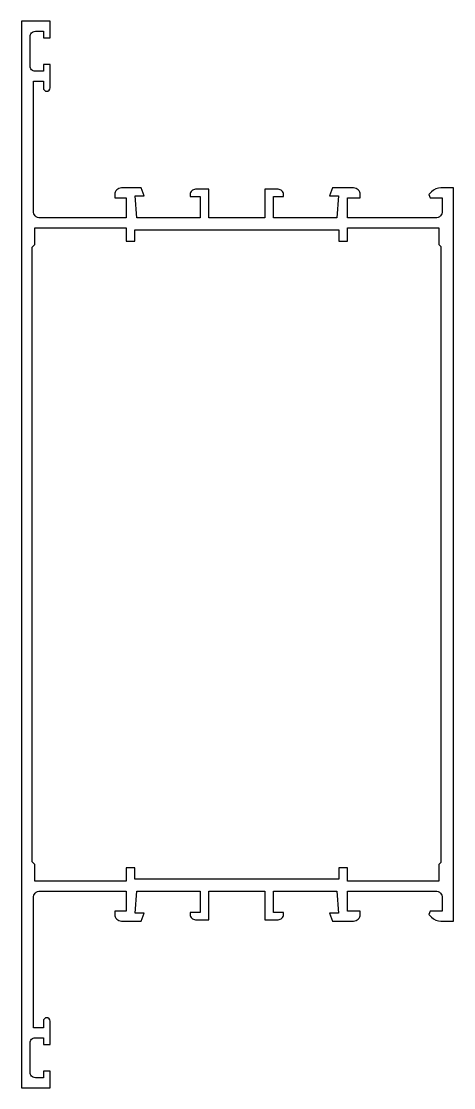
# Model space of a CAD drawing. Header units: millimetres. Extents: x 0 to 65, y -80 to 80.
import ezdxf

# ---------------------------------------------------------------- set-up
doc = ezdxf.new("R2010")
doc.units = ezdxf.units.MM

msp = doc.modelspace()

# ---------------------------------------------------------------- linework, layer by layer
msp.add_lwpolyline([(15.2, 55, 0.414214), (14.2, 54), (14.2, 53.5), (15.9, 53.5), (15.9, 50.5), (3, 50.5, -0.414214), (2, 51.5), (2, 71), (3.5, 71), (3.5, 70, 1), (4.5, 70), (4.5, 73.5), (3.5, 73.5), (3.5, 72.5), (2.3, 72.5, -0.414214), (1.5, 73.3), (1.5, 77.7, -0.414214), (2.3, 78.5), (3.5, 78.5), (3.5, 77.5), (4.5, 77.5), (4.5, 80), (0.2, 80), (0.2, -80), (4.5, -80), (4.5, -77.5), (3.5, -77.5), (3.5, -78.5), (2.3, -78.5, -0.414214), (1.5, -77.7), (1.5, -73.3, -0.414214), (2.3, -72.5), (3.5, -72.5), (3.5, -73.5), (4.5, -73.5), (4.5, -70, 1), (3.5, -70), (3.5, -71), (2, -71), (2, -51.5, -0.414214), (3, -50.5), (15.9, -50.5), (15.9, -53.5), (14.2, -53.5), (14.2, -54, 0.414214), (15.2, -55), (18.15, -55), (18.59, -53.8), (17.28, -53.8), (17.5, -50.5), (27, -50.5), (27, -53.7), (25.5, -53.7), (25.5, -54, 0.414214), (26.3, -54.8), (28.3, -54.8), (28.3, -50.5), (36.7, -50.5), (36.7, -54.8), (38.7, -54.8, 0.414214), (39.5, -54), (39.5, -53.7), (38, -53.7), (38, -50.5), (47.5, -50.5), (47.72, -53.8), (46.41, -53.8), (46.85, -55), (50, -55, 0.414214), (51, -54), (51, -53.5), (49.1, -53.5), (49.1, -50.5), (62.3, -50.5, -0.414214), (63.3, -51.5), (63.3, -53.5), (61.5, -53.5), (61.29, -54.01), (61.69, -54.41, 0.198912), (63.1, -55), (65, -55), (65, 55), (63.1, 55, 0.198912), (61.69, 54.41), (61.29, 54.01), (61.5, 53.5), (63.3, 53.5), (63.3, 51.5, -0.414214), (62.3, 50.5), (49.1, 50.5), (49.1, 53.5), (51, 53.5), (51, 54, 0.414214), (50, 55), (46.85, 55), (46.41, 53.8), (47.72, 53.8), (47.5, 50.5), (38, 50.5), (38, 53.7), (39.5, 53.7), (39.5, 54, 0.414214), (38.7, 54.8), (36.7, 54.8), (36.7, 50.5), (28.3, 50.5), (28.3, 54.8), (26.3, 54.8, 0.414214), (25.5, 54), (25.5, 53.7), (27, 53.7), (27, 50.5), (17.5, 50.5), (17.28, 53.8), (18.59, 53.8), (18.15, 55), (15.2, 55)], format="xyb", close=True)
msp.add_lwpolyline([(1.8, 46.1), (2.2, 46.5), (2.2, 49), (15.9, 49), (15.9, 47), (17.2, 47), (17.2, 48.7), (47.8, 48.7), (47.8, 47), (49.1, 47), (49.1, 49), (62.8, 49), (62.8, 46.5), (63.1, 46.2), (63.1, -46.2), (62.8, -46.5), (62.8, -49), (49.1, -49), (49.1, -47), (47.8, -47), (47.8, -48.7), (17.2, -48.7), (17.2, -47), (15.9, -47), (15.9, -49), (2.2, -49), (2.2, -46.5), (1.8, -46.1), (1.8, 46.1)], close=True)

doc.saveas('drawing.dxf')
